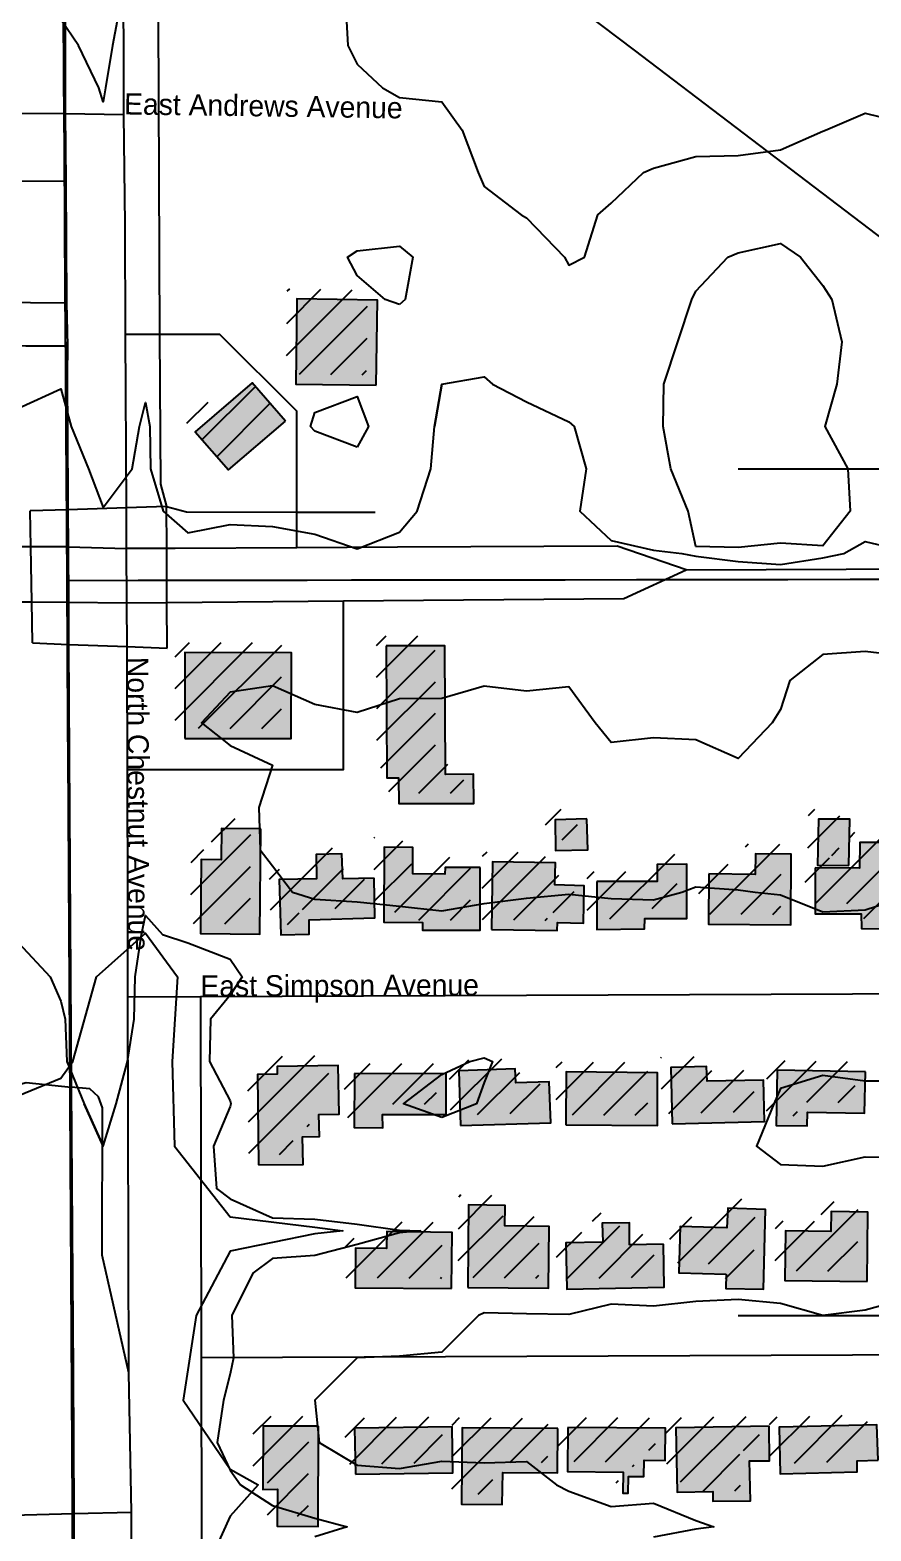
# Model space of a CAD drawing. Extents: x 6438959 to 7279357, y 1424492 to 2039161.
# Drawn here: x 6785293 to 6785889, y 1742430 to 1743494 of the extents above; entities that cross this region are included whole.
import ezdxf

# ---------------------------------------------------------------- set-up
doc = ezdxf.new("R2010")
doc.units = 21
for name, color, linetype in [('ADJOINING_PARCELS', 241, 'Continuous'), ('BUILDINGS', 9, 'Continuous'), ('CL_LOCAL', 4, 'Continuous'), ('CL_MAJOR', 2, 'Continuous'), ('CL_TRAIL', 6, 'Continuous'), ('CONTOUR_1FT', 251, 'Continuous'), ('CONTOUR_MAJOR', 92, 'Continuous'), ('PLSS_QQ', 8, 'Continuous'), ('PLSS_QQ_3D', 7, 'Continuous'), ('PLSS_SECTION', 7, 'Continuous'), ('PLSS_SECTION_3D', 7, 'Continuous'), ('PLSS_TWP', 7, 'Continuous'), ('PLSS_TWP_3D', 7, 'Continuous'), ('ROAD_LABELS', 3, 'Continuous')]:
    doc.layers.add(name, color=color, linetype=linetype)

msp = doc.modelspace()

# ---------------------------------------------------------------- hatches: boundary and pattern name
at = {"layer": 'BUILDINGS_HATCH'}
for points in [[(6785538.5, 1743242.1), (6785539.4, 1743302.2), (6785482.3, 1743303.2), (6785481.6, 1743242.7)], [(6785474.2, 1743216.5), (6785450.6, 1743243.6), (6785410.1, 1743209), (6785433.8, 1743181.9)], [(6785402.8, 1742991.6), (6785478.1, 1742991.5), (6785478.5, 1743052.3), (6785402.9, 1743052.4)], [(6785545.5, 1743057.2), (6785546, 1742963.6), (6785554.2, 1742963.7), (6785554.4, 1742945.5), (6785607.7, 1742945.6), (6785607.5, 1742966.3), (6785587.6, 1742966.1), (6785587.1, 1743057.2)], [(6785687.7, 1742934.6), (6785665.2, 1742934), (6785665.6, 1742912.2), (6785688.5, 1742912.7)], [(6785873.4, 1742901.5), (6785874, 1742934.3), (6785851.8, 1742934.4), (6785851.1, 1742901.7)], [(6785456.7, 1742927.6), (6785428.8, 1742927.7), (6785428.7, 1742905.5), (6785414.4, 1742905.7), (6785413.9, 1742853.3), (6785456.1, 1742852.9)], [(6785612.1, 1742900.1), (6785587.2, 1742900.2), (6785587, 1742895.5), (6785564.4, 1742895.7), (6785564.3, 1742914.3), (6785544.1, 1742914.5), (6785543.9, 1742861.3), (6785571.2, 1742861.1), (6785571.2, 1742855.7), (6785612.2, 1742855.7)], [(6785849.4, 1742899.8), (6785849.4, 1742867.4), (6785882.2, 1742867.3), (6785882.3, 1742856.8), (6785908.9, 1742856.6), (6785909.3, 1742917.8), (6785881.2, 1742917.9), (6785881, 1742899.7)], [(6785536.9, 1742892.5), (6785514.7, 1742892), (6785514.2, 1742909.8), (6785495.8, 1742909.3), (6785496.2, 1742892.2), (6785469.6, 1742891.6), (6785470.8, 1742852.3), (6785491, 1742852.8), (6785490.9, 1742863), (6785537.4, 1742864.5)], [(6785620.1, 1742856.1), (6785666.7, 1742855.4), (6785666.9, 1742861.2), (6785685.4, 1742860.6), (6785685.8, 1742887.2), (6785665, 1742887.8), (6785665.4, 1742903.4), (6785620.9, 1742904.2)], [(6785694.8, 1742890.2), (6785694.8, 1742856.3), (6785728.5, 1742856.6), (6785728.7, 1742863.9), (6785758.6, 1742864.1), (6785758.6, 1742902.4), (6785737.5, 1742902.2), (6785737.6, 1742890.2)], [(6785774.2, 1742895.6), (6785773.9, 1742859.9), (6785832.2, 1742859.6), (6785832.6, 1742909.5), (6785807.1, 1742909.7), (6785807, 1742895.1)], [(6785455.1, 1742689.4), (6785486.7, 1742689.7), (6785486.3, 1742709.3), (6785498.3, 1742709.4), (6785497.9, 1742725.1), (6785512.2, 1742725.2), (6785511.6, 1742759.8), (6785468.3, 1742759.1), (6785468.3, 1742753.6), (6785454.3, 1742753.5)], [(6785523.1, 1742754.1), (6785522.8, 1742715.8), (6785543.1, 1742715.6), (6785543, 1742725.1), (6785588.1, 1742725.1), (6785588.1, 1742753.9)], [(6785598.1, 1742717.2), (6785662.2, 1742719.2), (6785661.1, 1742748.3), (6785637.4, 1742747.4), (6785637, 1742757.5), (6785596.9, 1742756.1)], [(6785672.8, 1742717.8), (6785737.8, 1742717.2), (6785737.8, 1742754.7), (6785673.1, 1742755.3)], [(6785748.1, 1742718.4), (6785813.7, 1742720), (6785812.8, 1742749.5), (6785773, 1742748.8), (6785772.6, 1742759), (6785747.2, 1742758.4)], [(6785885.1, 1742755.2), (6785822.5, 1742756.5), (6785821.9, 1742717.2), (6785843.9, 1742717), (6785844.1, 1742726.8), (6785884.5, 1742726.1)], [(6785603.4, 1742602.5), (6785660.6, 1742601.9), (6785661.1, 1742645.6), (6785629.7, 1742646.1), (6785629.9, 1742660.6), (6785603.8, 1742661.1)], [(6785786.4, 1742612), (6785786.2, 1742601.8), (6785812.9, 1742601.3), (6785814.2, 1742657.8), (6785787.5, 1742658.6), (6785787, 1742644.8), (6785753.9, 1742645.6), (6785753, 1742612.8)], [(6785886.4, 1742606.7), (6785886.8, 1742655.8), (6785860.8, 1742656.3), (6785860.6, 1742642.1), (6785828.4, 1742642.6), (6785828.1, 1742607.3)], [(6785742, 1742633.1), (6785718, 1742632.6), (6785717.9, 1742648.2), (6785698.6, 1742648.1), (6785699, 1742634.6), (6785672.9, 1742634), (6785673.5, 1742601.3), (6785742.6, 1742602.6)], [(6785591.7, 1742601.7), (6785592.3, 1742641.4), (6785546, 1742642.1), (6785545.8, 1742630.1), (6785523.8, 1742630.3), (6785523.5, 1742602.2)], [(6785497.6, 1742504.1), (6785458.4, 1742504.1), (6785458.2, 1742459.3), (6785468.4, 1742459.4), (6785468.3, 1742433.2), (6785497.3, 1742433.1)], [(6785523.7, 1742470.1), (6785592.8, 1742471), (6785592.2, 1742503.8), (6785523.1, 1742502.8)], [(6785667.2, 1742502.5), (6785599.3, 1742503.1), (6785598.8, 1742448.8), (6785627.8, 1742448.7), (6785628.2, 1742471.3), (6785666.9, 1742471.2)], [(6785674.3, 1742503.3), (6785673.9, 1742472), (6785713.5, 1742471.6), (6785713.3, 1742456.7), (6785717.1, 1742456.7), (6785717.3, 1742468.4), (6785728.1, 1742468.4), (6785728.3, 1742480.1), (6785743.3, 1742479.9), (6785743.4, 1742502.8)], [(6785816.9, 1742504.1), (6785750.7, 1742502.9), (6785751.7, 1742457.4), (6785776.9, 1742457.9), (6785776.9, 1742451), (6785803.6, 1742451.2), (6785803, 1742479.6), (6785817.1, 1742479.7)], [(6785894.1, 1742480), (6785893.3, 1742505.1), (6785823.9, 1742503.5), (6785824.8, 1742470.3), (6785879.3, 1742471.9), (6785879.2, 1742479.5)]]:
    msp.add_hatch(color=251, dxfattribs=at).paths.add_polyline_path(points)
at = {"layer": 'BUILDINGS_SHADOW'}
h = msp.add_hatch(dxfattribs=at)
h.set_pattern_fill('ANSI31', scale=5)
h.paths.add_polyline_path([(6785531.5, 1743249.3), (6785532.5, 1743309.4), (6785475.4, 1743310.4), (6785474.7, 1743249.9)])
h = msp.add_hatch(dxfattribs=at)
h.set_pattern_fill('ANSI31', scale=5)
h.paths.add_polyline_path([(6785467.3, 1743223.7), (6785443.6, 1743250.8), (6785403.2, 1743216.2), (6785426.9, 1743189.1)])
h = msp.add_hatch(dxfattribs=at)
h.set_pattern_fill('ANSI31', scale=5)
h.paths.add_polyline_path([(6785538.6, 1743064.4), (6785539.1, 1742970.8), (6785547.3, 1742970.9), (6785547.4, 1742952.7), (6785600.7, 1742952.8), (6785600.6, 1742973.5), (6785580.6, 1742973.3), (6785580.2, 1743064.4)])
h = msp.add_hatch(dxfattribs=at)
h.set_pattern_fill('ANSI31', scale=5)
h.paths.add_polyline_path([(6785395.9, 1742998.8), (6785471.2, 1742998.7), (6785471.6, 1743059.5), (6785396, 1743059.6)])
h = msp.add_hatch(dxfattribs=at)
h.set_pattern_fill('ANSI31', scale=5)
h.paths.add_polyline_path([(6785449.7, 1742934.8), (6785421.9, 1742934.9), (6785421.8, 1742912.7), (6785407.4, 1742912.9), (6785407, 1742860.5), (6785449.2, 1742860.1)])
h = msp.add_hatch(dxfattribs=at)
h.set_pattern_fill('ANSI31', scale=5)
h.paths.add_polyline_path([(6785680.8, 1742941.8), (6785658.2, 1742941.2), (6785658.7, 1742919.4), (6785681.5, 1742919.9)])
h = msp.add_hatch(dxfattribs=at)
h.set_pattern_fill('ANSI31', scale=5)
h.paths.add_polyline_path([(6785866.5, 1742908.7), (6785867.1, 1742941.5), (6785844.8, 1742941.6), (6785844.2, 1742908.9)])
h = msp.add_hatch(dxfattribs=at)
h.set_pattern_fill('ANSI31', scale=5)
h.paths.add_polyline_path([(6785605.2, 1742907.3), (6785580.3, 1742907.4), (6785580, 1742902.7), (6785557.5, 1742902.9), (6785557.3, 1742921.4), (6785537.1, 1742921.6), (6785537, 1742868.5), (6785564.2, 1742868.3), (6785564.3, 1742862.9), (6785605.3, 1742862.9)])
h = msp.add_hatch(dxfattribs=at)
h.set_pattern_fill('ANSI31', scale=5)
h.paths.add_polyline_path([(6785842.5, 1742907), (6785842.4, 1742874.6), (6785875.2, 1742874.5), (6785875.3, 1742864), (6785902, 1742863.8), (6785902.4, 1742925), (6785874.2, 1742925.1), (6785874.1, 1742906.9)])
h = msp.add_hatch(dxfattribs=at)
h.set_pattern_fill('ANSI31', scale=5)
h.paths.add_polyline_path([(6785530, 1742899.7), (6785507.7, 1742899.2), (6785507.3, 1742917), (6785488.8, 1742916.5), (6785489.3, 1742899.4), (6785462.6, 1742898.8), (6785463.8, 1742859.5), (6785484, 1742860), (6785483.9, 1742870.2), (6785530.5, 1742871.7)])
h = msp.add_hatch(dxfattribs=at)
h.set_pattern_fill('ANSI31', scale=5)
h.paths.add_polyline_path([(6785613.2, 1742863.3), (6785659.7, 1742862.6), (6785660, 1742868.4), (6785678.5, 1742867.8), (6785678.8, 1742894.4), (6785658, 1742895), (6785658.5, 1742910.6), (6785613.9, 1742911.4)])
h = msp.add_hatch(dxfattribs=at)
h.set_pattern_fill('ANSI31', scale=5)
h.paths.add_polyline_path([(6785767.2, 1742902.8), (6785766.9, 1742867.1), (6785825.2, 1742866.8), (6785825.7, 1742916.7), (6785800.2, 1742916.9), (6785800, 1742902.3)])
h = msp.add_hatch(dxfattribs=at)
h.set_pattern_fill('ANSI31', scale=5)
h.paths.add_polyline_path([(6785687.9, 1742897.4), (6785687.9, 1742863.5), (6785721.5, 1742863.8), (6785721.8, 1742871.1), (6785751.7, 1742871.3), (6785751.6, 1742909.6), (6785730.5, 1742909.4), (6785730.6, 1742897.4)])
h = msp.add_hatch(dxfattribs=at)
h.set_pattern_fill('ANSI31', scale=5)
h.paths.add_polyline_path([(6785448.2, 1742696.6), (6785479.8, 1742696.9), (6785479.3, 1742716.5), (6785491.3, 1742716.6), (6785490.9, 1742732.3), (6785505.3, 1742732.4), (6785504.7, 1742767), (6785461.4, 1742766.3), (6785461.4, 1742760.8), (6785447.3, 1742760.7)])
h = msp.add_hatch(dxfattribs=at)
h.set_pattern_fill('ANSI31', scale=5)
h.paths.add_polyline_path([(6785591.2, 1742724.4), (6785655.3, 1742726.4), (6785654.2, 1742755.5), (6785630.5, 1742754.5), (6785630.1, 1742764.7), (6785590, 1742763.3)])
h = msp.add_hatch(dxfattribs=at)
h.set_pattern_fill('ANSI31', scale=5)
h.paths.add_polyline_path([(6785665.9, 1742725), (6785730.9, 1742724.4), (6785730.9, 1742761.9), (6785666.1, 1742762.5)])
h = msp.add_hatch(dxfattribs=at)
h.set_pattern_fill('ANSI31', scale=5)
h.paths.add_polyline_path([(6785741.1, 1742725.6), (6785806.7, 1742727.2), (6785805.9, 1742756.7), (6785766.1, 1742756), (6785765.7, 1742766.2), (6785740.2, 1742765.6)])
h = msp.add_hatch(dxfattribs=at)
h.set_pattern_fill('ANSI31', scale=5)
h.paths.add_polyline_path([(6785878.2, 1742762.4), (6785815.5, 1742763.7), (6785814.9, 1742724.4), (6785836.9, 1742724.2), (6785837.1, 1742734), (6785877.6, 1742733.3)])
h = msp.add_hatch(dxfattribs=at)
h.set_pattern_fill('ANSI31', scale=5)
h.paths.add_polyline_path([(6785516.2, 1742761.3), (6785515.9, 1742723), (6785536.1, 1742722.8), (6785536, 1742732.3), (6785581.1, 1742732.3), (6785581.2, 1742761.1)])
h = msp.add_hatch(dxfattribs=at)
h.set_pattern_fill('ANSI31', scale=5)
h.paths.add_polyline_path([(6785596.5, 1742609.7), (6785653.6, 1742609.1), (6785654.1, 1742652.8), (6785622.8, 1742653.3), (6785623, 1742667.8), (6785596.9, 1742668.3)])
h = msp.add_hatch(dxfattribs=at)
h.set_pattern_fill('ANSI31', scale=5)
h.paths.add_polyline_path([(6785779.5, 1742619.2), (6785779.3, 1742609), (6785805.9, 1742608.5), (6785807.2, 1742665), (6785780.6, 1742665.8), (6785780.1, 1742652), (6785747, 1742652.8), (6785746.1, 1742620)])
h = msp.add_hatch(dxfattribs=at)
h.set_pattern_fill('ANSI31', scale=5)
h.paths.add_polyline_path([(6785879.4, 1742613.8), (6785879.9, 1742663), (6785853.8, 1742663.5), (6785853.6, 1742649.3), (6785821.4, 1742649.8), (6785821.1, 1742614.5)])
h = msp.add_hatch(dxfattribs=at)
h.set_pattern_fill('ANSI31', scale=5)
h.paths.add_polyline_path([(6785584.8, 1742608.9), (6785585.3, 1742648.6), (6785539.1, 1742649.3), (6785538.9, 1742637.3), (6785516.9, 1742637.5), (6785516.5, 1742609.4)])
h = msp.add_hatch(dxfattribs=at)
h.set_pattern_fill('ANSI31', scale=5)
h.paths.add_polyline_path([(6785735.1, 1742640.3), (6785711.1, 1742639.8), (6785710.9, 1742655.4), (6785691.6, 1742655.3), (6785692, 1742641.8), (6785666, 1742641.2), (6785666.5, 1742608.5), (6785735.6, 1742609.8)])
h = msp.add_hatch(dxfattribs=at)
h.set_pattern_fill('ANSI31', scale=5)
h.paths.add_polyline_path([(6785490.7, 1742511.3), (6785451.4, 1742511.3), (6785451.2, 1742466.5), (6785461.5, 1742466.6), (6785461.4, 1742440.4), (6785490.4, 1742440.3)])
h = msp.add_hatch(dxfattribs=at)
h.set_pattern_fill('ANSI31', scale=5)
h.paths.add_polyline_path([(6785516.7, 1742477.2), (6785585.9, 1742478.2), (6785585.3, 1742510.9), (6785516.2, 1742510)])
h = msp.add_hatch(dxfattribs=at)
h.set_pattern_fill('ANSI31', scale=5)
h.paths.add_polyline_path([(6785660.3, 1742509.7), (6785592.3, 1742510.3), (6785591.9, 1742456), (6785620.9, 1742455.9), (6785621.3, 1742478.5), (6785660, 1742478.4)])
h = msp.add_hatch(dxfattribs=at)
h.set_pattern_fill('ANSI31', scale=5)
h.paths.add_polyline_path([(6785667.3, 1742510.5), (6785667, 1742479.2), (6785706.5, 1742478.8), (6785706.4, 1742463.9), (6785710.2, 1742463.9), (6785710.4, 1742475.6), (6785721.2, 1742475.6), (6785721.4, 1742487.3), (6785736.3, 1742487.1), (6785736.4, 1742510)])
h = msp.add_hatch(dxfattribs=at)
h.set_pattern_fill('ANSI31', scale=5)
h.paths.add_polyline_path([(6785810, 1742511.3), (6785743.8, 1742510.1), (6785744.7, 1742464.5), (6785769.9, 1742465.1), (6785770, 1742458.2), (6785796.6, 1742458.4), (6785796.1, 1742486.8), (6785810.2, 1742486.9)])
h = msp.add_hatch(dxfattribs=at)
h.set_pattern_fill('ANSI31', scale=5)
h.paths.add_polyline_path([(6785887.2, 1742487.2), (6785886.4, 1742512.3), (6785817, 1742510.7), (6785817.8, 1742477.5), (6785872.3, 1742479.1), (6785872.3, 1742486.7)])

# ---------------------------------------------------------------- linework, layer by layer
at = {"layer": 'ADJOINING_PARCELS'}
msp.add_lwpolyline([(6785390.5, 1744323.3), (6785393.8, 1743812.1), (6785395.1, 1743632.4), (6785596.2, 1743633.5), (6785597, 1743513.5), (6785676, 1743513.8), (6785721.3, 1743479.4), (6785937.4, 1743315.1), (6785938.3, 1743180), (6786003.4, 1743160.4), (6786645.8, 1743163.8), (6786683.8, 1743164.1), (6786682.4, 1743329.6), (6786644.2, 1743359), (6786060.6, 1743807.9), (6785390.5, 1744323.3)], close=True, dxfattribs=at)
at = {"layer": 'BUILDINGS'}
for points in [[(6785538.5, 1743242.1), (6785539.4, 1743302.2), (6785482.3, 1743303.2), (6785481.6, 1743242.7), (6785538.5, 1743242.1)], [(6785474.2, 1743216.5), (6785450.6, 1743243.6), (6785410.1, 1743209), (6785433.8, 1743181.9), (6785474.2, 1743216.5)], [(6785402.8, 1742991.6), (6785478.1, 1742991.5), (6785478.5, 1743052.3), (6785402.9, 1743052.4), (6785402.8, 1742991.6)], [(6785545.5, 1743057.2), (6785546, 1742963.6), (6785554.2, 1742963.7), (6785554.4, 1742945.5), (6785607.7, 1742945.6), (6785607.5, 1742966.3), (6785587.6, 1742966.1), (6785587.1, 1743057.2), (6785545.5, 1743057.2)], [(6785687.7, 1742934.6), (6785665.2, 1742934), (6785665.6, 1742912.2), (6785688.5, 1742912.7), (6785687.7, 1742934.6)], [(6785873.4, 1742901.5), (6785874, 1742934.3), (6785851.8, 1742934.4), (6785851.1, 1742901.7), (6785873.4, 1742901.5)], [(6785456.7, 1742927.6), (6785428.8, 1742927.7), (6785428.7, 1742905.5), (6785414.4, 1742905.7), (6785413.9, 1742853.3), (6785456.1, 1742852.9), (6785456.7, 1742927.6)], [(6785612.1, 1742900.1), (6785587.2, 1742900.2), (6785587, 1742895.5), (6785564.4, 1742895.7), (6785564.3, 1742914.3), (6785544.1, 1742914.5), (6785543.9, 1742861.3), (6785571.2, 1742861.1), (6785571.2, 1742855.7), (6785612.2, 1742855.7), (6785612.1, 1742900.1)], [(6785849.4, 1742899.8), (6785849.4, 1742867.4), (6785882.2, 1742867.3), (6785882.3, 1742856.8), (6785908.9, 1742856.6), (6785909.3, 1742917.8), (6785881.2, 1742917.9), (6785881, 1742899.7), (6785849.4, 1742899.8)], [(6785536.9, 1742892.5), (6785514.7, 1742892), (6785514.2, 1742909.8), (6785495.8, 1742909.3), (6785496.2, 1742892.2), (6785469.6, 1742891.6), (6785470.8, 1742852.3), (6785491, 1742852.8), (6785490.9, 1742863), (6785537.4, 1742864.5), (6785536.9, 1742892.5)], [(6785620.1, 1742856.1), (6785666.7, 1742855.4), (6785666.9, 1742861.2), (6785685.4, 1742860.6), (6785685.8, 1742887.2), (6785665, 1742887.8), (6785665.4, 1742903.4), (6785620.9, 1742904.2), (6785620.1, 1742856.1)], [(6785694.8, 1742890.2), (6785694.8, 1742856.3), (6785728.5, 1742856.6), (6785728.7, 1742863.9), (6785758.6, 1742864.1), (6785758.6, 1742902.4), (6785737.5, 1742902.2), (6785737.6, 1742890.2), (6785694.8, 1742890.2)], [(6785774.2, 1742895.6), (6785773.9, 1742859.9), (6785832.2, 1742859.6), (6785832.6, 1742909.5), (6785807.1, 1742909.7), (6785807, 1742895.1), (6785774.2, 1742895.6)], [(6785455.1, 1742689.4), (6785486.7, 1742689.7), (6785486.3, 1742709.3), (6785498.3, 1742709.4), (6785497.9, 1742725.1), (6785512.2, 1742725.2), (6785511.6, 1742759.8), (6785468.3, 1742759.1), (6785468.3, 1742753.6), (6785454.3, 1742753.5), (6785455.1, 1742689.4)], [(6785523.1, 1742754.1), (6785522.8, 1742715.8), (6785543.1, 1742715.6), (6785543, 1742725.1), (6785588.1, 1742725.1), (6785588.1, 1742753.9), (6785523.1, 1742754.1)], [(6785598.1, 1742717.2), (6785662.2, 1742719.2), (6785661.1, 1742748.3), (6785637.4, 1742747.4), (6785637, 1742757.5), (6785596.9, 1742756.1), (6785598.1, 1742717.2)], [(6785672.8, 1742717.8), (6785737.8, 1742717.2), (6785737.8, 1742754.7), (6785673.1, 1742755.3), (6785672.8, 1742717.8)], [(6785748.1, 1742718.4), (6785813.7, 1742720), (6785812.8, 1742749.5), (6785773, 1742748.8), (6785772.6, 1742759), (6785747.2, 1742758.4), (6785748.1, 1742718.4)], [(6785885.1, 1742755.2), (6785822.5, 1742756.5), (6785821.9, 1742717.2), (6785843.9, 1742717), (6785844.1, 1742726.8), (6785884.5, 1742726.1), (6785885.1, 1742755.2)], [(6785603.4, 1742602.5), (6785660.6, 1742601.9), (6785661.1, 1742645.6), (6785629.7, 1742646.1), (6785629.9, 1742660.6), (6785603.8, 1742661.1), (6785603.4, 1742602.5)], [(6785786.4, 1742612), (6785786.2, 1742601.8), (6785812.9, 1742601.3), (6785814.2, 1742657.8), (6785787.5, 1742658.6), (6785787, 1742644.8), (6785753.9, 1742645.6), (6785753, 1742612.8), (6785786.4, 1742612)], [(6785886.4, 1742606.7), (6785886.8, 1742655.8), (6785860.8, 1742656.3), (6785860.6, 1742642.1), (6785828.4, 1742642.6), (6785828.1, 1742607.3), (6785886.4, 1742606.7)], [(6785742, 1742633.1), (6785718, 1742632.6), (6785717.9, 1742648.2), (6785698.6, 1742648.1), (6785699, 1742634.6), (6785672.9, 1742634), (6785673.5, 1742601.3), (6785742.6, 1742602.6), (6785742, 1742633.1)], [(6785591.7, 1742601.7), (6785592.3, 1742641.4), (6785546, 1742642.1), (6785545.8, 1742630.1), (6785523.8, 1742630.3), (6785523.5, 1742602.2), (6785591.7, 1742601.7)], [(6785497.6, 1742504.1), (6785458.4, 1742504.1), (6785458.2, 1742459.3), (6785468.4, 1742459.4), (6785468.3, 1742433.2), (6785497.3, 1742433.1), (6785497.6, 1742504.1)], [(6785523.7, 1742470.1), (6785592.8, 1742471), (6785592.2, 1742503.8), (6785523.1, 1742502.8), (6785523.7, 1742470.1)], [(6785667.2, 1742502.5), (6785599.3, 1742503.1), (6785598.8, 1742448.8), (6785627.8, 1742448.7), (6785628.2, 1742471.3), (6785666.9, 1742471.2), (6785667.2, 1742502.5)], [(6785674.3, 1742503.3), (6785673.9, 1742472), (6785713.5, 1742471.6), (6785713.3, 1742456.7), (6785717.1, 1742456.7), (6785717.3, 1742468.4), (6785728.1, 1742468.4), (6785728.3, 1742480.1), (6785743.3, 1742479.9), (6785743.4, 1742502.8), (6785674.3, 1742503.3)], [(6785816.9, 1742504.1), (6785750.7, 1742502.9), (6785751.7, 1742457.4), (6785776.9, 1742457.9), (6785776.9, 1742451), (6785803.6, 1742451.2), (6785803, 1742479.6), (6785817.1, 1742479.7), (6785816.9, 1742504.1)], [(6785894.1, 1742480), (6785893.3, 1742505.1), (6785823.9, 1742503.5), (6785824.8, 1742470.3), (6785879.3, 1742471.9), (6785879.2, 1742479.5), (6785894.1, 1742480)]]:
    msp.add_lwpolyline(points, close=True, dxfattribs=at)
at = {"layer": 'CL_LOCAL'}
for points in [[(6784679.2, 1743436.1), (6785318, 1743434.5)], [(6785318, 1743434.5), (6785359.7, 1743433.9)], [(6785318.4, 1743386.3), (6785268.4, 1743386.7), (6785267.7, 1743300.8), (6785319, 1743300.4)], [(6785482.3, 1743126.8), (6785482.3, 1743152), (6785482.1, 1743223.5), (6785427.7, 1743278), (6785385, 1743278), (6785360.9, 1743278)], [(6785229.6, 1743127.5), (6785229.6, 1743157.2), (6785229.9, 1743270.1), (6785290.2, 1743269.9), (6785319.8, 1743269.8)], [(6784986, 1743088.9), (6784985.6, 1743044.2), (6784985.6, 1743021.5), (6784985.5, 1742929.6), (6785056, 1742878.8), (6785123.4, 1742830), (6785186.3, 1742784.6), (6785252.3, 1742737), (6785290.3, 1742747.8), (6785322.3, 1742744.4)], [(6785362.3, 1742969.5), (6785515.2, 1742969.5), (6785515.2, 1743089.1)], [(6785362.4, 1742808.4), (6785413.9, 1742808.6), (6786684.6, 1742814)], [(6785413.9, 1742808.6), (6785414.4, 1742552.8), (6785414.9, 1742298.3), (6785415.5, 1742043.4), (6785415.8, 1741872.8), (6785419.8, 1741812.2), (6785420.1, 1741783.9)], [(6784018.9, 1742745.8), (6784657.5, 1742739.8), (6784738, 1742725.5), (6784811.3, 1742686), (6785114.8, 1742465.7), (6785192.9, 1742438.8), (6785324.2, 1742442.2), (6785365.1, 1742443.3)], [(6785414.4, 1742552.8), (6786683.8, 1742558)]]:
    msp.add_lwpolyline(points, dxfattribs=at)
at = {"layer": 'CL_MAJOR'}
for points in [[(6785317.7, 1743768.7), (6785318, 1743434.5)], [(6785359.7, 1743433.9), (6785359.1, 1743677.3)], [(6785318, 1743434.5), (6785318.4, 1743386.3), (6785319, 1743300.4), (6785319.8, 1743269.8), (6785319.4, 1743249.4)], [(6785360.5, 1743355.9), (6785359.7, 1743433.9)], [(6785361.6, 1743126.2), (6785361.4, 1743155), (6785360.9, 1743278), (6785360.5, 1743355.9)], [(6785319.4, 1743249.4), (6785319.9, 1743161.4), (6785320, 1743153.7), (6785320.2, 1743127.3)], [(6785320.2, 1743127.3), (6785293.7, 1743127.4), (6785229.6, 1743127.5), (6784847.8, 1743128.3)], [(6785320.2, 1743127.3), (6785361.6, 1743126.2)], [(6785320.2, 1743127.3), (6785320.4, 1743088.3)], [(6785553.6, 1743127.1), (6785482.3, 1743126.8), (6785395.9, 1743126.3), (6785390.1, 1743126.3), (6785361.6, 1743126.2)], [(6785361.8, 1743087.7), (6785361.6, 1743126.2)], [(6785758, 1743111), (6785709.2, 1743127.9), (6785553.6, 1743127.1)], [(6785758, 1743111), (6786495.4, 1743114.2), (6786602.7, 1743114.7), (6786623.3, 1743113), (6786644.4, 1743108.9), (6786658.4, 1743100.4), (6786668.7, 1743088.5)], [(6785361.8, 1743087.7), (6785390.2, 1743088), (6785515.2, 1743089.1), (6785714, 1743090.8), (6785758, 1743111)], [(6784986, 1743088.9), (6785286, 1743088.4), (6785294.4, 1743088.4), (6785320.4, 1743088.3)], [(6785320.4, 1743088.3), (6785361.8, 1743087.7)], [(6785320.4, 1743088.3), (6785320.4, 1743058.3), (6785322.3, 1742744.4), (6785323.8, 1742542.7)], [(6785362.4, 1742872.8), (6785362.3, 1742969.5), (6785362, 1743049.4), (6785362, 1743056.7), (6785361.8, 1743087.7)], [(6785365.1, 1742443.3), (6785363.1, 1742542), (6785362.4, 1742808.4), (6785362.4, 1742872.8)], [(6785363.1, 1742542), (6785344.3, 1742625.4), (6785344.6, 1742729.9), (6785341.7, 1742737.5), (6785335.6, 1742743.3), (6785322.3, 1742744.4)], [(6785323.8, 1742542.7), (6785324.2, 1742442.2)], [(6785365.6, 1742337.3), (6785365.1, 1742443.3)], [(6785324.2, 1742442.2), (6785327, 1741892.8)]]:
    msp.add_lwpolyline(points, dxfattribs=at)
at = {"layer": 'CL_TRAIL'}
for points in [[(6785564.6, 1745719.8), (6785484.8, 1745719.4), (6785469.2, 1745714.1), (6785453, 1745677.4), (6785427.4, 1745606.7), (6785406.8, 1745530.1), (6785389.5, 1745438.4), (6785380.7, 1745364.6), (6785376.3, 1745292.7), (6785385, 1743278), (6785385.5, 1743171.9), (6785389.9, 1743155.9), (6785404, 1743152.2), (6785482.3, 1743152), (6785537.6, 1743151.9)], [(6785389.9, 1743155.9), (6785361.4, 1743155), (6785320, 1743153.7), (6785293.2, 1743152.9)], [(6785390.4, 1743055.6), (6785390.2, 1743088), (6785390.1, 1743126.3), (6785389.9, 1743155.9)], [(6785294.9, 1743059.4), (6785294.4, 1743088.4), (6785293.7, 1743127.4), (6785293.2, 1743152.9)], [(6785294.9, 1743059.4), (6785320.4, 1743058.3), (6785362, 1743056.7), (6785390.4, 1743055.6)]]:
    msp.add_lwpolyline(points, dxfattribs=at)
at = {"layer": 'CONTOUR_1FT'}
for points, elevation in [([(6785362.3, 1743542.7), (6785357.2, 1743512.7), (6785351.5, 1743482.7), (6785346.7, 1743452.7), (6785344.9, 1743442.7), (6785341.8, 1743452.7), (6785327.5, 1743482.7), (6785314.9, 1743501.2)], 327), ([(6785516.8, 1743512.7), (6785518.3, 1743482.7), (6785524.9, 1743469.6), (6785542.9, 1743452.7), (6785554.9, 1743445.8), (6785584.9, 1743442.7), (6785599.4, 1743422.7), (6785610.7, 1743392.7), (6785614.9, 1743382.7), (6785641.1, 1743362.7), (6785644.9, 1743360.6), (6785671.9, 1743332.7), (6785674.9, 1743327.1), (6785686.1, 1743332.7), (6785695.5, 1743362.7), (6785704.9, 1743371), (6785727.8, 1743392.7), (6785734.9, 1743395.8), (6785764.9, 1743404), (6785794.9, 1743404.7), (6785824.9, 1743408.7), (6785854.9, 1743422), (6785856.9, 1743422.7), (6785884.9, 1743434.7), (6785914.9, 1743427.4)], 327), ([(6785554.9, 1743299.2), (6785544.9, 1743302.7), (6785524.9, 1743319.8), (6785518, 1743332.7), (6785524.9, 1743337.2), (6785554.9, 1743340.6), (6785564.3, 1743332.7), (6785558.9, 1743302.7), (6785554.9, 1743299.2)], 326), ([(6785824.9, 1743129.9), (6785794.9, 1743127), (6785764.9, 1743127.7), (6785759.5, 1743152.7), (6785747.2, 1743182.7), (6785741.9, 1743212.7), (6785742.2, 1743242.7), (6785752.2, 1743272.7), (6785762.2, 1743302.7), (6785764.9, 1743308.7), (6785787.7, 1743332.7), (6785794.9, 1743335.8), (6785824.9, 1743342.4), (6785839.2, 1743332.7), (6785854.9, 1743312.7), (6785861.3, 1743302.7), (6785868.3, 1743272.7), (6785864.9, 1743242.7), (6785856.3, 1743212.7), (6785872.6, 1743182.7), (6785874.2, 1743152.7), (6785854.9, 1743128.1), (6785824.9, 1743129.9)], 326), ([(6785584.9, 1743242.7), (6785579.8, 1743212.7), (6785584.9, 1743242.7), (6785614.9, 1743248), (6785620.9, 1743242.7), (6785644.9, 1743230.3), (6785674.9, 1743215.9), (6785678.8, 1743212.7), (6785687.2, 1743182.7), (6785682.8, 1743152.7), (6785704.9, 1743131.9), (6785734.9, 1743125.1), (6785754.9, 1743122.7), (6785764.9, 1743120.8), (6785794.9, 1743117), (6785824.9, 1743114.9), (6785854.9, 1743119.5), (6785869.9, 1743122.7), (6785884.9, 1743131.3), (6785914.9, 1743124.1)], 326), ([(6785284.9, 1743225.8), (6785314.9, 1743239.4), (6785322.2, 1743212.7), (6785334.6, 1743182.7), (6785344.9, 1743155.2), (6785365.5, 1743182.7), (6785370.7, 1743212.7), (6785374.9, 1743229.8), (6785378, 1743212.7), (6785378.5, 1743182.7), (6785387.4, 1743152.7), (6785404.9, 1743137.4), (6785434.9, 1743143.2), (6785464.9, 1743141.9), (6785494.9, 1743136.5), (6785524.9, 1743126), (6785554.9, 1743137.7), (6785567.5, 1743152.7), (6785577.1, 1743182.7), (6785579.8, 1743212.7)], 326), ([(6785524.9, 1743198.1), (6785494.9, 1743209.5), (6785491.8, 1743212.7), (6785494.9, 1743222.7), (6785524.9, 1743233.9), (6785533, 1743212.7), (6785524.9, 1743198.1)], 327), ([(6785914.9, 1743049.6), (6785884.9, 1743053.3), (6785854.9, 1743051), (6785831.5, 1743032.7), (6785824.9, 1743012.1), (6785819.1, 1743002.7), (6785794.9, 1742977.5), (6785764.9, 1742990.7), (6785734.9, 1742992), (6785704.9, 1742988.7), (6785693.5, 1743002.7), (6785674.9, 1743028.2), (6785644.9, 1743025.2), (6785614.9, 1743028.6), (6785584.9, 1743020), (6785554.9, 1743019.7), (6785524.9, 1743010), (6785494.9, 1743015.7), (6785464.9, 1743028.8), (6785434.9, 1743024.3), (6785414.6, 1743002.7), (6785434.9, 1742986.6), (6785464.9, 1742972.7), (6785455.3, 1742942.7), (6785456.3, 1742912.7), (6785464.9, 1742901.4), (6785479.2, 1742882.7), (6785494.9, 1742877.8), (6785524.9, 1742875.8), (6785554.9, 1742872.8), (6785584.9, 1742869.3), (6785614.9, 1742874.6), (6785644.9, 1742878.4), (6785674.9, 1742881.2), (6785704.9, 1742878.2), (6785734.9, 1742877.1), (6785754.9, 1742882.7), (6785764.9, 1742886.5), (6785794.9, 1742884.4), (6785806.9, 1742882.7), (6785824.9, 1742880.7), (6785854.9, 1742868.8), (6785884.9, 1742870.1), (6785914.9, 1742879.7)], 326), ([(6785344.9, 1742702.7), (6785344.9, 1742702.7), (6785331.6, 1742732.7), (6785344.9, 1742702.7), (6785354.1, 1742732.7), (6785362.3, 1742762.7), (6785366.9, 1742792.7), (6785367.7, 1742822.7), (6785372.1, 1742852.7), (6785374.9, 1742866), (6785386.9, 1742852.7), (6785404.9, 1742846.7), (6785434.9, 1742835.2), (6785443.5, 1742822.7), (6785434.9, 1742809.6), (6785421, 1742792.7), (6785420.4, 1742762.7), (6785434.9, 1742734.8), (6785435.5, 1742732.7), (6785434.9, 1742730.7), (6785423.2, 1742702.7), (6785425.3, 1742672.7), (6785434.9, 1742665.4), (6785464.9, 1742651.9), (6785494.9, 1742650.8), (6785524.9, 1742647.4), (6785554.9, 1742643.2), (6785569.9, 1742642.7), (6785554.9, 1742641.3), (6785524.9, 1742633), (6785494.9, 1742625.2), (6785464.9, 1742623), (6785451, 1742612.7), (6785436.1, 1742582.7), (6785437.3, 1742552.7), (6785434.9, 1742541.2), (6785430.2, 1742522.7), (6785425.8, 1742492.7), (6785434.9, 1742473), (6785442.4, 1742462.7), (6785464.9, 1742447.9), (6785494.9, 1742439), (6785517.8, 1742432.7), (6785494.9, 1742425.8)], 325), ([(6785284.9, 1742732.7), (6785267.6, 1742702.7), (6785284.9, 1742732.7), (6785284.9, 1742732.7), (6785282.6, 1742762.7), (6785254.9, 1742780.7), (6785240.8, 1742792.7), (6785227, 1742822.7), (6785254.9, 1742843.2), (6785284.9, 1742846.7), (6785307.4, 1742822.7), (6785314.9, 1742805.5), (6785318.1, 1742792.7), (6785319.2, 1742762.7), (6785331.6, 1742732.7)], 325), ([(6785584.9, 1742723), (6785557.9, 1742732.7), (6785584.9, 1742753.5), (6785604.9, 1742762.7), (6785614.9, 1742765.2), (6785620.9, 1742762.7), (6785614.9, 1742747.7), (6785609.4, 1742732.7), (6785584.9, 1742723)], 326), ([(6785914.9, 1742748.7), (6785884.9, 1742748.7), (6785854.9, 1742752.7), (6785824.9, 1742743.6), (6785820.1, 1742732.7), (6785807.9, 1742702.7), (6785824.9, 1742689.7), (6785854.9, 1742688.4), (6785884.9, 1742695), (6785914.9, 1742694.6)], 326), ([(6785914.9, 1742594.7), (6785884.9, 1742586.4), (6785854.9, 1742582.7), (6785824.9, 1742591.2), (6785794.9, 1742593.9), (6785764.9, 1742592.5), (6785734.9, 1742589.3), (6785704.9, 1742590.6), (6785674.9, 1742583.2), (6785644.9, 1742583.7), (6785614.9, 1742584.5), (6785610.9, 1742582.7), (6785584.9, 1742556.7), (6785554.9, 1742553.8), (6785524.9, 1742552.7), (6785524.9, 1742552.7), (6785494.9, 1742522.7), (6785494.9, 1742522.7), (6785494.9, 1742522.7), (6785498.1, 1742492.7), (6785524.9, 1742476.5), (6785554.9, 1742474.1), (6785584.9, 1742479.3), (6785614.9, 1742478.1), (6785644.9, 1742479.1), (6785666.1, 1742462.7), (6785674.9, 1742458), (6785704.9, 1742447.3), (6785734.9, 1742449.5), (6785764.9, 1742437.4), (6785777.7, 1742432.7), (6785764.9, 1742431.2), (6785734.9, 1742425.6)], 326)]:
    msp.add_lwpolyline(points, dxfattribs=dict(at, elevation=elevation))
at = {"layer": 'CONTOUR_MAJOR', "elevation": 325}
msp.add_lwpolyline([(6785254.9, 1742726.3), (6785314.9, 1742750.7), (6785323.5, 1742762.7), (6785340.3, 1742822.7), (6785374.9, 1742853.5), (6785397.7, 1742822.7), (6785393.8, 1742762.7), (6785395.5, 1742702.7), (6785434.9, 1742652.5), (6785494.9, 1742645.2), (6785514.9, 1742642.7), (6785494.9, 1742640.6), (6785434.9, 1742628.1), (6785410.9, 1742582.7), (6785401.7, 1742522.7), (6785434.9, 1742473.7), (6785454.9, 1742462.7), (6785434.9, 1742440.4), (6785418, 1742402.7)], dxfattribs=at)
at = {"layer": 'IMG_ALIGN_NEAR'}
for p, q in [((6785794.9, 1743182.7, 321.2), (6786274.9, 1743182.7, 321.2)), ((6785794.9, 1742582.7, 321.2), (6786274.9, 1742582.7, 321.2))]:
    msp.add_line(p, q, dxfattribs=at)
at = {"layer": 'PLSS_QQ'}
msp.add_lwpolyline([(6786699.3, 1740469.9), (6786690.4, 1741787.7), (6786681.6, 1743105.3), (6785319.2, 1743103.4), (6785327, 1741782.9), (6785334.7, 1740462.4), (6786699.3, 1740469.9)], dxfattribs=at)
at = {"layer": 'PLSS_QQ_3D'}
for p, q in [((6785369.7, 1743103.5, 325.4), (6785319.2, 1743103.4, 325.4)), ((6785319.2, 1743103.4, 325.4), (6785319.2, 1743103.4, 325.4)), ((6785319.2, 1743103.4, 325.4), (6785319.5, 1743052.6, 325.3)), ((6785420.1, 1743103.5, 325.4), (6785369.7, 1743103.5, 325.4)), ((6785470.6, 1743103.6, 325.5), (6785420.1, 1743103.5, 325.4)), ((6785521, 1743103.7, 325.6), (6785470.6, 1743103.6, 325.5)), ((6785571.5, 1743103.8, 325.6), (6785521, 1743103.7, 325.6)), ((6785622, 1743103.8, 325.7), (6785571.5, 1743103.8, 325.6)), ((6785672.4, 1743103.9, 325.7), (6785622, 1743103.8, 325.7)), ((6785722.9, 1743104, 325.8), (6785672.4, 1743103.9, 325.7)), ((6785773.3, 1743104, 325.8), (6785722.9, 1743104, 325.8)), ((6785823.8, 1743104.1, 325.8), (6785773.3, 1743104, 325.8)), ((6785874.2, 1743104.2, 325.8), (6785823.8, 1743104.1, 325.8)), ((6785924.7, 1743104.3, 325.8), (6785874.2, 1743104.2, 325.8)), ((6785319.5, 1743052.6, 325.3), (6785319.8, 1743001.8, 325.3)), ((6785319.8, 1743001.8, 325.3), (6785320.1, 1742951, 325.3)), ((6785320.1, 1742951, 325.3), (6785320.4, 1742900.2, 325.2)), ((6785320.4, 1742900.2, 325.2), (6785320.7, 1742849.5, 325.2)), ((6785320.7, 1742849.5, 325.2), (6785321, 1742798.7, 325.1)), ((6785321, 1742798.7, 325.1), (6785321.3, 1742747.9, 325)), ((6785321.3, 1742747.9, 325), (6785321.6, 1742697.1, 324.9)), ((6785321.6, 1742697.1, 324.9), (6785321.9, 1742646.3, 324.8)), ((6785321.9, 1742646.3, 324.8), (6785322.2, 1742595.5, 324.7)), ((6785322.2, 1742595.5, 324.7), (6785322.5, 1742544.7, 324.7)), ((6785322.5, 1742544.7, 324.7), (6785322.8, 1742493.9, 324.7)), ((6785322.8, 1742493.9, 324.7), (6785323.1, 1742443.2, 324.6)), ((6785323.1, 1742443.2, 324.6), (6785323.4, 1742392.4, 324.5))]:
    msp.add_line(p, q, dxfattribs=at)
at = {"layer": 'PLSS_SECTION'}
msp.add_lwpolyline([(6785319.2, 1743103.4), (6785327, 1741782.9), (6785334.7, 1740462.4), (6785342.4, 1739141.9), (6785350.2, 1737821.4), (6786717.1, 1737830.4), (6788036.6, 1737839.1), (6789355.5, 1737845.8), (6790674.5, 1737852.6), (6790667, 1739172.2), (6790659.6, 1740491.8), (6790652.1, 1741811.3), (6790644.6, 1743130.9), (6789327.5, 1743119.2), (6788010.4, 1743107.5), (6786681.6, 1743105.3), (6785319.2, 1743103.4)], dxfattribs=at)
msp.add_lwpolyline([(6785319.2, 1743103.4), (6785327, 1741782.9), (6785334.7, 1740462.4), (6785342.4, 1739141.9), (6785350.2, 1737821.4), (6786717.1, 1737830.4), (6788036.6, 1737839.1), (6789355.5, 1737845.8), (6790674.5, 1737852.6), (6790667, 1739172.2), (6790659.6, 1740491.8), (6790652.1, 1741811.3), (6790644.6, 1743130.9), (6789327.5, 1743119.2), (6788010.4, 1743107.5), (6786681.6, 1743105.3), (6785319.2, 1743103.4)], dxfattribs=at)
at = {"layer": 'PLSS_SECTION_3D'}
for p, q in [((6785369.7, 1743103.5, 325.4), (6785319.2, 1743103.4, 325.4)), ((6785319.2, 1743103.4, 325.4), (6785319.5, 1743052.6, 325.3)), ((6785319.2, 1743103.4, 325.4), (6785319.2, 1743103.4, 325.4)), ((6785420.1, 1743103.5, 325.4), (6785369.7, 1743103.5, 325.4)), ((6785470.6, 1743103.6, 325.5), (6785420.1, 1743103.5, 325.4)), ((6785521, 1743103.7, 325.6), (6785470.6, 1743103.6, 325.5)), ((6785571.5, 1743103.8, 325.6), (6785521, 1743103.7, 325.6)), ((6785622, 1743103.8, 325.7), (6785571.5, 1743103.8, 325.6)), ((6785672.4, 1743103.9, 325.7), (6785622, 1743103.8, 325.7)), ((6785722.9, 1743104, 325.8), (6785672.4, 1743103.9, 325.7)), ((6785773.3, 1743104, 325.8), (6785722.9, 1743104, 325.8)), ((6785823.8, 1743104.1, 325.8), (6785773.3, 1743104, 325.8)), ((6785874.2, 1743104.2, 325.8), (6785823.8, 1743104.1, 325.8)), ((6785924.7, 1743104.3, 325.8), (6785874.2, 1743104.2, 325.8)), ((6785319.5, 1743052.6, 325.3), (6785319.8, 1743001.8, 325.3)), ((6785319.8, 1743001.8, 325.3), (6785320.1, 1742951, 325.3)), ((6785320.1, 1742951, 325.3), (6785320.4, 1742900.2, 325.2)), ((6785320.4, 1742900.2, 325.2), (6785320.7, 1742849.5, 325.2)), ((6785320.7, 1742849.5, 325.2), (6785321, 1742798.7, 325.1)), ((6785321, 1742798.7, 325.1), (6785321.3, 1742747.9, 325)), ((6785321.3, 1742747.9, 325), (6785321.6, 1742697.1, 324.9)), ((6785321.6, 1742697.1, 324.9), (6785321.9, 1742646.3, 324.8)), ((6785321.9, 1742646.3, 324.8), (6785322.2, 1742595.5, 324.7)), ((6785322.2, 1742595.5, 324.7), (6785322.5, 1742544.7, 324.7)), ((6785322.5, 1742544.7, 324.7), (6785322.8, 1742493.9, 324.7)), ((6785322.8, 1742493.9, 324.7), (6785323.1, 1742443.2, 324.6)), ((6785323.1, 1742443.2, 324.6), (6785323.4, 1742392.4, 324.5))]:
    msp.add_line(p, q, dxfattribs=at)
at = {"layer": 'PLSS_TWP'}
msp.add_lwpolyline([(6785275.7, 1749709.4), (6785285.4, 1748388.8), (6785285.4, 1748388.5), (6785293.9, 1747067.4), (6785302.3, 1745746.1), (6785310.8, 1744424.7), (6785319.2, 1743103.4), (6785327, 1741782.9), (6785334.7, 1740462.4), (6785342.4, 1739141.9), (6785350.2, 1737821.4), (6785358, 1736501.2), (6785365.8, 1735181), (6785373.5, 1733860.7), (6785381.3, 1732540.5), (6786747.2, 1732551.9), (6788067.5, 1732563), (6789388, 1732574.3), (6790708.5, 1732585.8), (6792029.3, 1732598.2), (6793350.2, 1732610.8), (6794671.1, 1732623.3)], dxfattribs=at)
msp.add_lwpolyline([(6785275.7, 1749709.4), (6785285.4, 1748388.8), (6785285.4, 1748388.5), (6785293.9, 1747067.4), (6785302.3, 1745746.1), (6785310.8, 1744424.7), (6785319.2, 1743103.4), (6785327, 1741782.9), (6785334.7, 1740462.4), (6785342.4, 1739141.9), (6785350.2, 1737821.4), (6785358, 1736501.2), (6785365.8, 1735181), (6785373.5, 1733860.7), (6785381.3, 1732540.5), (6786747.2, 1732551.9), (6788067.5, 1732563), (6789388, 1732574.3), (6790708.5, 1732585.8), (6792029.3, 1732598.2), (6793350.2, 1732610.8), (6794671.1, 1732623.3)], dxfattribs=at)
at = {"layer": 'PLSS_TWP_3D'}
for p, q in [((6785316.6, 1743510, 327), (6785316.9, 1743459.1, 326.8)), ((6785316.9, 1743459.1, 326.8), (6785317.3, 1743408.3, 326.6)), ((6785317.3, 1743408.3, 326.6), (6785317.6, 1743357.5, 326.4)), ((6785317.6, 1743357.5, 326.4), (6785317.9, 1743306.7, 326.2)), ((6785317.9, 1743306.7, 326.2), (6785318.2, 1743255.9, 326.1)), ((6785318.2, 1743255.9, 326.1), (6785318.6, 1743205, 326)), ((6785318.6, 1743205, 326), (6785318.9, 1743154.2, 325.7)), ((6785318.9, 1743154.2, 325.7), (6785319.2, 1743103.4, 325.4)), ((6785319.2, 1743103.4, 325.4), (6785319.2, 1743103.4, 325.4)), ((6785319.2, 1743103.4, 325.4), (6785319.5, 1743052.6, 325.3)), ((6785319.5, 1743052.6, 325.3), (6785319.8, 1743001.8, 325.3)), ((6785319.8, 1743001.8, 325.3), (6785320.1, 1742951, 325.3)), ((6785320.1, 1742951, 325.3), (6785320.4, 1742900.2, 325.2)), ((6785320.4, 1742900.2, 325.2), (6785320.7, 1742849.5, 325.2)), ((6785320.7, 1742849.5, 325.2), (6785321, 1742798.7, 325.1)), ((6785321, 1742798.7, 325.1), (6785321.3, 1742747.9, 325)), ((6785321.3, 1742747.9, 325), (6785321.6, 1742697.1, 324.9)), ((6785321.6, 1742697.1, 324.9), (6785321.9, 1742646.3, 324.8)), ((6785321.9, 1742646.3, 324.8), (6785322.2, 1742595.5, 324.7)), ((6785322.2, 1742595.5, 324.7), (6785322.5, 1742544.7, 324.7)), ((6785322.5, 1742544.7, 324.7), (6785322.8, 1742493.9, 324.7)), ((6785322.8, 1742493.9, 324.7), (6785323.1, 1742443.2, 324.6)), ((6785323.1, 1742443.2, 324.6), (6785323.4, 1742392.4, 324.5))]:
    msp.add_line(p, q, dxfattribs=at)

# ---------------------------------------------------------------- texts
at = {"layer": 'ROAD_LABELS'}
for s, rotation, p in [('East Andrews Avenue', -0.8327, (6785359.7, 1743433.9)), ('North Chestnut Avenue', 270.2174, (6785362, 1743049.4)), ('East Simpson Avenue', 0.2418, (6785413.9, 1742808.6))]:
    msp.add_text(s, height=15, rotation=rotation, dxfattribs=at).set_placement(p)

doc.saveas('drawing.dxf')
